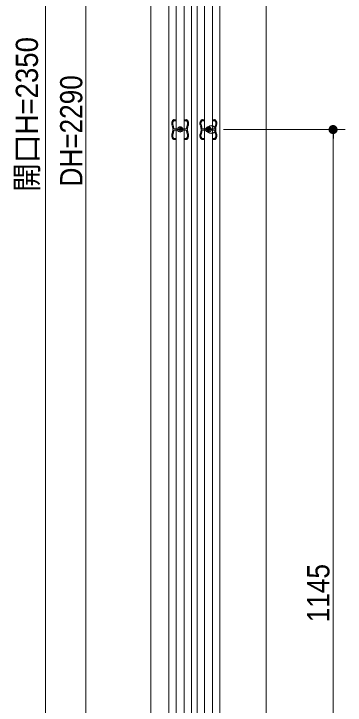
# Model space of a CAD drawing. Units: millimetres, scale not verified. Extents: x -4547 to 4547, y -2284 to 2284.
# Drawn here: x -674 to -264, y -1221 to -365 of the extents above; entities that cross this region are included whole.
import ezdxf
from ezdxf.enums import TextEntityAlignment as Align

# ---------------------------------------------------------------- set-up
doc = ezdxf.new("R2010")
doc.units = ezdxf.units.MM
doc.header["$LTSCALE"] = 20
doc.header["$PDMODE"] = 32
doc.header["$PDSIZE"] = 10
doc.linetypes.add('USER1', pattern=[10.5, 8, -0.5, 0.5, -0.5, 0.5, -0.5])
for name, color, linetype, lineweight in [('0-1_3一般', 7, 'Continuous', 15), ('0-2_2寸法-1', 7, 'Continuous', 15), ('0-3_0', 7, 'Continuous', 25)]:
    doc.layers.add(name, color=color, linetype=linetype, lineweight=lineweight)
doc.layers.add('0-4_Defpoints', color=7, linetype='Continuous')
doc.styles.add('ＭＳ Ｐゴシック', font='')
doc.styles.get('ＭＳ Ｐゴシック').set_extended_font_data('MS PGothic')

# ---------------------------------------------------------------- blocks, each defined once
blk = doc.blocks.new('グループ-6')
at = {"layer": '0-1_3一般', "linetype": 'USER1'}
for p, q in [((17304.4, -9910), (17298.4, -9910)), ((17304.4, -9916), (17304.4, -9910)), ((17348.4, -9916), (17304.4, -9916)), ((17352.4, -9936), (17352.4, -9920)), ((17556.4, -9920), (17556.4, -9936)), ((17604.4, -9916), (17560.4, -9916)), ((17604.4, -9910), (17604.4, -9916)), ((17610.4, -9910), (17604.4, -9910)), ((18004.4, -9910), (17998.4, -9910)), ((18004.4, -9916), (18004.4, -9910)), ((18048.4, -9916), (18004.4, -9916)), ((18052.4, -9936), (18052.4, -9920)), ((18256.4, -9920), (18256.4, -9936)), ((18304.4, -9916), (18260.4, -9916)), ((18304.4, -9910), (18304.4, -9916)), ((18310.4, -9910), (18304.4, -9910)), ((17299, -9940), (17348.4, -9940)), ((17454.4, -10086.3), (17454.4, -10233.7)), ((17560.4, -9940), (17609.9, -9940)), ((17999, -9940), (18048.4, -9940)), ((18154.4, -10086.3), (18154.4, -10233.7)), ((18260.4, -9940), (18309.9, -9940)), ((17381.6, -10145), (17295.9, -10145)), ((17295.9, -10175), (17381.6, -10175)), ((17528.1, -10160), (17380.7, -10160)), ((17613, -10145), (17527.3, -10145)), ((17527.3, -10175), (17613, -10175)), ((18081.6, -10145), (17995.9, -10145)), ((17995.9, -10175), (18081.6, -10175)), ((18228.1, -10160), (18080.7, -10160)), ((18313, -10145), (18227.3, -10145)), ((18227.3, -10175), (18313, -10175)), ((17298.4, -10410), (17304.4, -10410)), ((17348.4, -10380), (17299, -10380)), ((17304.4, -10404), (17348.4, -10404)), ((17304.4, -10410), (17304.4, -10404)), ((17352.4, -10400), (17352.4, -10384)), ((17556.4, -10384), (17556.4, -10400)), ((17609.9, -10380), (17560.4, -10380)), ((17560.4, -10404), (17604.4, -10404)), ((17604.4, -10404), (17604.4, -10410)), ((17604.4, -10410), (17610.4, -10410)), ((17998.4, -10410), (18004.4, -10410)), ((18048.4, -10380), (17999, -10380)), ((18004.4, -10404), (18048.4, -10404)), ((18004.4, -10410), (18004.4, -10404)), ((18052.4, -10400), (18052.4, -10384)), ((18256.4, -10384), (18256.4, -10400)), ((18309.9, -10380), (18260.4, -10380)), ((18260.4, -10404), (18304.4, -10404)), ((18304.4, -10404), (18304.4, -10410)), ((18304.4, -10410), (18310.4, -10410))]:
    blk.add_line(p, q, dxfattribs=at)
for centre, radius, start, end in [((17364.4, -10010.2), 120, 123.36701, 203.55646), ((17348.4, -9920), 4, 0, 90), ((17560.4, -9920), 4, 90, 180), ((17544.4, -10010.2), 120, 336.44354, 56.63299), ((18064.4, -10010.2), 120, 123.36701, 203.55646), ((18048.4, -9920), 4, 0, 90), ((18260.4, -9920), 4, 90, 180), ((18244.4, -10010.2), 120, 336.44354, 56.63299), ((16972.2, -10160), 300, 340.15929, 19.84071), ((17364.4, -10010.2), 96, 132.99142, 197.81794), ((16972.2, -10160), 324, 2.65353, 21.81556), ((17348.4, -9936), 4, 270, 0), ((17454.4, -10160), 67, 18.94591, 161.05409), ((17560.4, -9936), 4, 180, 270), ((17544.4, -10010.2), 96, 342.18206, 47.00858), ((17936.6, -10160), 324, 158.18444, 177.34647), ((17936.6, -10160), 300, 160.15929, 199.84071), ((17672.2, -10160), 300, 340.15929, 19.84071), ((18064.4, -10010.2), 96, 132.99142, 197.81794), ((17672.2, -10160), 324, 2.65353, 21.81556), ((18048.4, -9936), 4, 270, 0), ((18154.4, -10160), 67, 18.94591, 161.05409), ((18260.4, -9936), 4, 180, 270), ((18244.4, -10010.2), 96, 342.18206, 47.00858), ((18636.6, -10160), 324, 158.18444, 177.34647), ((18636.6, -10160), 300, 160.15929, 199.84071), ((17364.4, -10309.7), 120, 156.44354, 236.63299), ((17364.4, -10309.7), 96, 156.01368, 227.00858), ((16972.2, -10160), 324, 340.0113, 357.34647), ((17381.6, -10135), 10, 270, 341.05409), ((17381.6, -10185), 10, 18.94591, 90), ((17454.4, -10160), 67, 198.94591, 223.96703), ((17416.6, -10196.4), 14.5, 223.96703, 43.96703), ((17454.4, -10160), 38, 316.03297, 223.96703), ((17492.2, -10196.4), 14.5, 136.03297, 316.03297), ((17454.4, -10160), 67, 316.03297, 341.05409), ((17527.3, -10135), 10, 198.94591, 270), ((17527.3, -10185), 10, 90, 161.05409), ((17544.4, -10309.7), 96, 312.99142, 23.98632), ((17544.4, -10309.7), 120, 303.36701, 23.55646), ((17936.6, -10160), 324, 182.65353, 199.9887), ((18064.4, -10309.7), 120, 156.44354, 236.63299), ((18064.4, -10309.7), 96, 156.01368, 227.00858), ((17672.2, -10160), 324, 340.0113, 357.34647), ((18081.6, -10135), 10, 270, 341.05409), ((18081.6, -10185), 10, 18.94591, 90), ((18154.4, -10160), 67, 198.94591, 223.96703), ((18116.6, -10196.4), 14.5, 223.96703, 43.96703), ((18154.4, -10160), 38, 316.03297, 223.96703), ((18192.2, -10196.4), 14.5, 136.03297, 316.03297), ((18154.4, -10160), 67, 316.03297, 341.05409), ((18227.3, -10135), 10, 198.94591, 270), ((18227.3, -10185), 10, 90, 161.05409), ((18244.4, -10309.7), 96, 312.99142, 23.98632), ((18244.4, -10309.7), 120, 303.36701, 23.55646), ((18636.6, -10160), 324, 182.65353, 199.9887), ((17348.4, -10384), 4, 0, 90), ((17348.4, -10400), 4, 270, 0), ((17560.4, -10384), 4, 90, 180), ((17560.4, -10400), 4, 180, 270), ((18048.4, -10384), 4, 0, 90), ((18048.4, -10400), 4, 270, 0), ((18260.4, -10384), 4, 90, 180), ((18260.4, -10400), 4, 180, 270)]:
    blk.add_arc(centre, radius, start, end, dxfattribs=at)
blk = doc.blocks.new('グループ-30')
at = {"layer": '0-1_3一般'}
for p, q in [((17174.4, -33060), (17174.4, 12740)), ((17554.4, 12740), (17554.4, -33060)), ((17734.4, 12740), (17734.4, -33060)), ((17874.4, -33060), (17874.4, 12740)), ((18254.4, 12740), (18254.4, -33060))]:
    blk.add_line(p, q, dxfattribs=at)
for points in [[(17354.4, -33060), (17354.4, 12740), (17554.4, 12740), (17734.4, 12740)], [(18054.4, -33060), (18054.4, 12740), (18254.4, 12740), (18434.4, 12740), (18434.4, -33060)]]:
    blk.add_lwpolyline(points, dxfattribs=at)
blk = doc.blocks.new('グループ-41')
at = {"layer": '0-1_3一般'}
for p, q in [((16724.4, -33290), (16724.4, 14770)), ((19584.4, 14770), (19584.4, -33290))]:
    blk.add_line(p, q, dxfattribs=at)
blk = doc.blocks.new('_Dot')
at = {"layer": '0-3_0'}
blk.add_line((-10, 0), (-20, 0), dxfattribs=at)
for points in [[(0, 0), (-10, 0), (-9.92, 1.25)], [(0, 0), (-9.92, -1.25), (-10, 0)], [(0, 0), (-9.92, 1.25), (-9.69, 2.49)], [(0, 0), (-9.69, -2.49), (-9.92, -1.25)], [(0, 0), (-9.69, 2.49), (-9.3, 3.68)], [(0, 0), (-9.3, -3.68), (-9.69, -2.49)], [(0, 0), (-9.3, 3.68), (-8.76, 4.82)], [(0, 0), (-8.76, -4.82), (-9.3, -3.68)], [(0, 0), (-8.76, 4.82), (-8.09, 5.88)], [(0, 0), (-8.09, -5.88), (-8.76, -4.82)], [(0, 0), (-8.09, 5.88), (-7.29, 6.85)], [(0, 0), (-7.29, -6.85), (-8.09, -5.88)], [(0, 0), (-7.29, 6.85), (-6.37, 7.71)], [(0, 0), (-6.37, -7.71), (-7.29, -6.85)], [(0, 0), (-6.37, 7.71), (-5.36, 8.44)], [(0, 0), (-5.36, -8.44), (-6.37, -7.71)], [(0, 0), (-5.36, 8.44), (-4.26, 9.05)], [(0, 0), (-4.26, -9.05), (-5.36, -8.44)], [(0, 0), (-4.26, 9.05), (-3.09, 9.51)], [(0, 0), (-3.09, -9.51), (-4.26, -9.05)], [(0, 0), (-3.09, 9.51), (-1.87, 9.82)], [(0, 0), (-1.87, -9.82), (-3.09, -9.51)], [(0, 0), (-1.87, 9.82), (-0.63, 9.98)], [(0, 0), (-0.63, -9.98), (-1.87, -9.82)], [(0, 0), (-0.63, 9.98), (0.63, 9.98)], [(0, 0), (0.63, -9.98), (-0.63, -9.98)], [(0, 0), (0.63, 9.98), (1.87, 9.82)], [(0, 0), (1.87, 9.82), (3.09, 9.51)], [(0, 0), (3.09, 9.51), (4.26, 9.05)], [(0, 0), (4.26, 9.05), (5.36, 8.44)], [(0, 0), (5.36, 8.44), (6.37, 7.71)], [(0, 0), (6.37, 7.71), (7.29, 6.85)], [(0, 0), (7.29, 6.85), (8.09, 5.88)], [(0, 0), (8.09, 5.88), (8.76, 4.82)], [(0, 0), (8.76, 4.82), (9.3, 3.68)], [(0, 0), (9.3, 3.68), (9.69, 2.49)], [(0, 0), (9.69, 2.49), (9.92, 1.25)], [(0, 0), (9.92, 1.25), (10, 0)], [(0, 0), (1.87, -9.82), (0.63, -9.98)], [(0, 0), (3.09, -9.51), (1.87, -9.82)], [(0, 0), (4.26, -9.05), (3.09, -9.51)], [(0, 0), (5.36, -8.44), (4.26, -9.05)], [(0, 0), (6.37, -7.71), (5.36, -8.44)], [(0, 0), (7.29, -6.85), (6.37, -7.71)], [(0, 0), (8.09, -5.88), (7.29, -6.85)], [(0, 0), (8.76, -4.82), (8.09, -5.88)], [(0, 0), (9.3, -3.68), (8.76, -4.82)], [(0, 0), (9.69, -2.49), (9.3, -3.68)], [(0, 0), (9.92, -1.25), (9.69, -2.49)], [(0, 0), (10, 0), (9.92, -1.25)]]:
    blk.add_solid(points, dxfattribs=at)

msp = doc.modelspace()

# ---------------------------------------------------------------- linework, layer by layer
at = {"layer": '0-2_2寸法-1'}
for p, q in [((-634.58, 674.25), (-634.58, -1653.24)), ((-584.58, -1641.74), (-584.58, 625.75)), ((-414.22, -508), (-263.5, -508)), ((-278.5, -519.25), (-278.5, -1641.74))]:
    msp.add_line(p, q, dxfattribs=at)
at = {"layer": '0-4_Defpoints'}
msp.add_point((-429.22, -508), dxfattribs=at)

# ---------------------------------------------------------------- block references
at = {"layer": '0-1_3一般', "xscale": 0.05, "yscale": 0.05}
for name in ['グループ-41', 'グループ-30', 'グループ-6']:
    msp.add_blockref(name, (-1340.62, 0), dxfattribs=at)
at = {"layer": '0-2_2寸法-1', "xscale": 0.5627563, "yscale": 0.5627563, "rotation": 90}
msp.add_blockref('_Dot', (-278.5, -508), dxfattribs=at)

# ---------------------------------------------------------------- texts
at = {"layer": '0-2_2寸法-1', "style": 'ＭＳ Ｐゴシック'}
for s, height, width, p in [('開口H=2350', 27.51, 0.95, (-635.76, -585.38)), ('DH=2290', 27.51, 0.9, (-580.86, -578.46)), ('1145', 27.57, 0.9, (-274.78, -1118.39))]:
    msp.add_text(s, height=height, rotation=90, dxfattribs=dict(at, width=width)).set_placement(p, align=Align.BOTTOM_LEFT)

doc.saveas('drawing.dxf')
